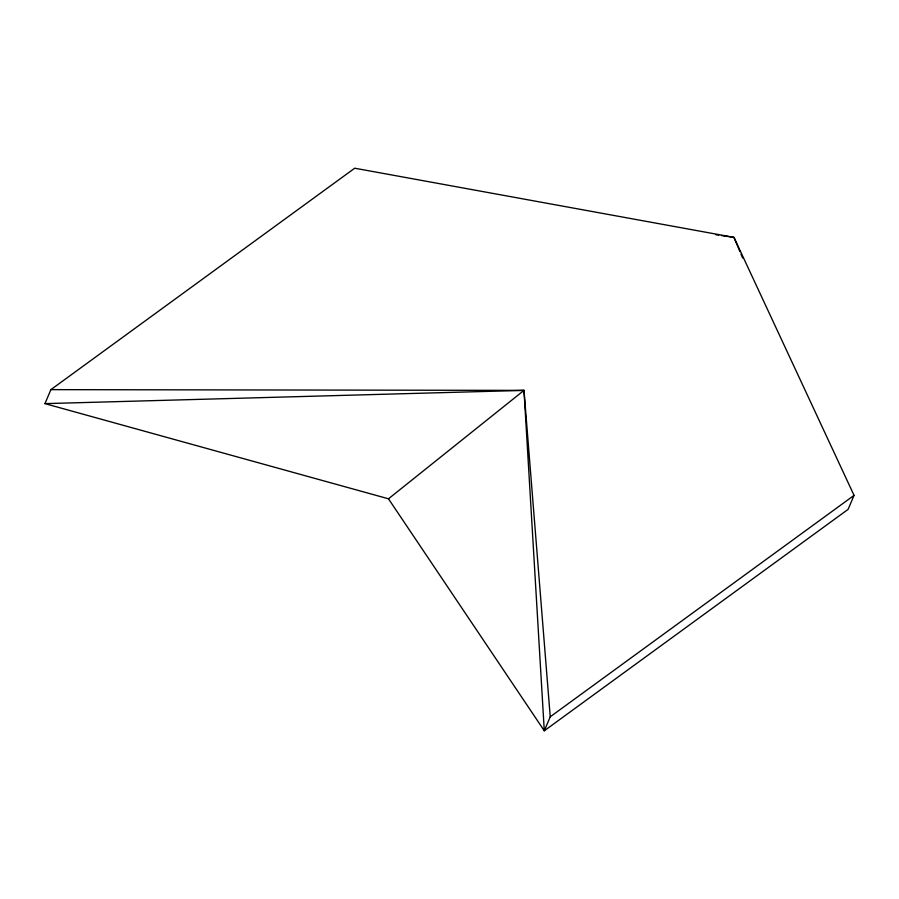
<?xml version="1.0" encoding="UTF-8"?>
<svg xmlns="http://www.w3.org/2000/svg" width="899" height="899" viewBox="0 0 899 899"><rect width="100%" height="100%" fill="white"/><g stroke="black" fill="none" stroke-linecap="round" stroke-linejoin="round"><path stroke-width="1.35" d="M44.95 403.629L50.895 389.638L354.712 168.214L733.955 237.358L854.05 495.371L848.105 509.362L544.288 730.786L388.48 498.799L44.95 403.629L523.993 390.38L550.233 716.795L544.288 730.786L523.993 390.38L50.895 389.638M388.48 498.799L523.993 390.38M550.233 716.795L854.05 495.371M715.941 234.774L718.717 235.178M721.481 235.572L733.955 237.358L739.899 251.54M740.99 254.114L742.608 257.979"/></g></svg>
